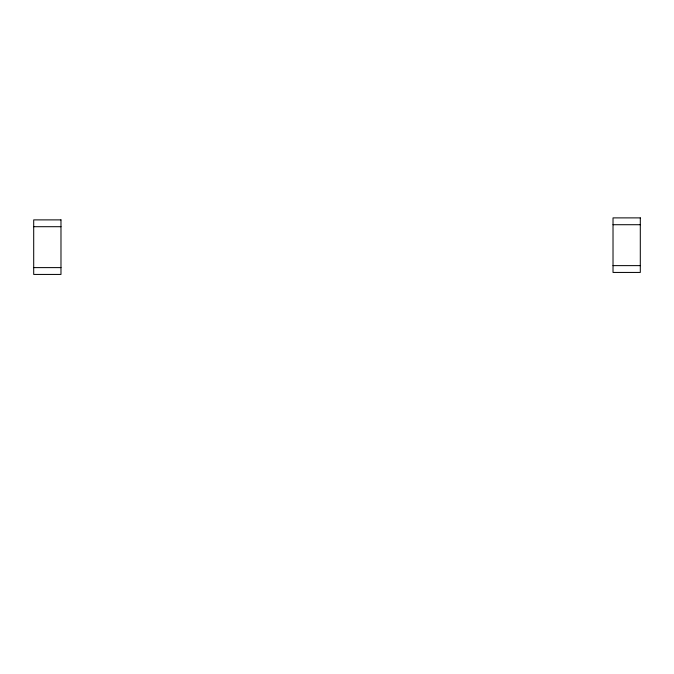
<?xml version="1.0" encoding="UTF-8"?>
<svg xmlns="http://www.w3.org/2000/svg" width="674" height="674" viewBox="0 0 674 674"><rect width="100%" height="100%" fill="white"/><g stroke="black" fill="none" stroke-linecap="round" stroke-linejoin="round"><path stroke-width="1.01" d="M613.02 224.712L640.3 224.712M33.7 226.7L60.98 226.7M613.02 265.623L640.3 265.623M33.7 267.612L60.98 267.612M640.3 217.887L613.02 217.887L613.02 272.439L640.3 272.439L640.3 217.887M60.98 219.884L33.7 219.884L33.7 274.436L60.98 274.436L60.98 219.884"/></g></svg>
